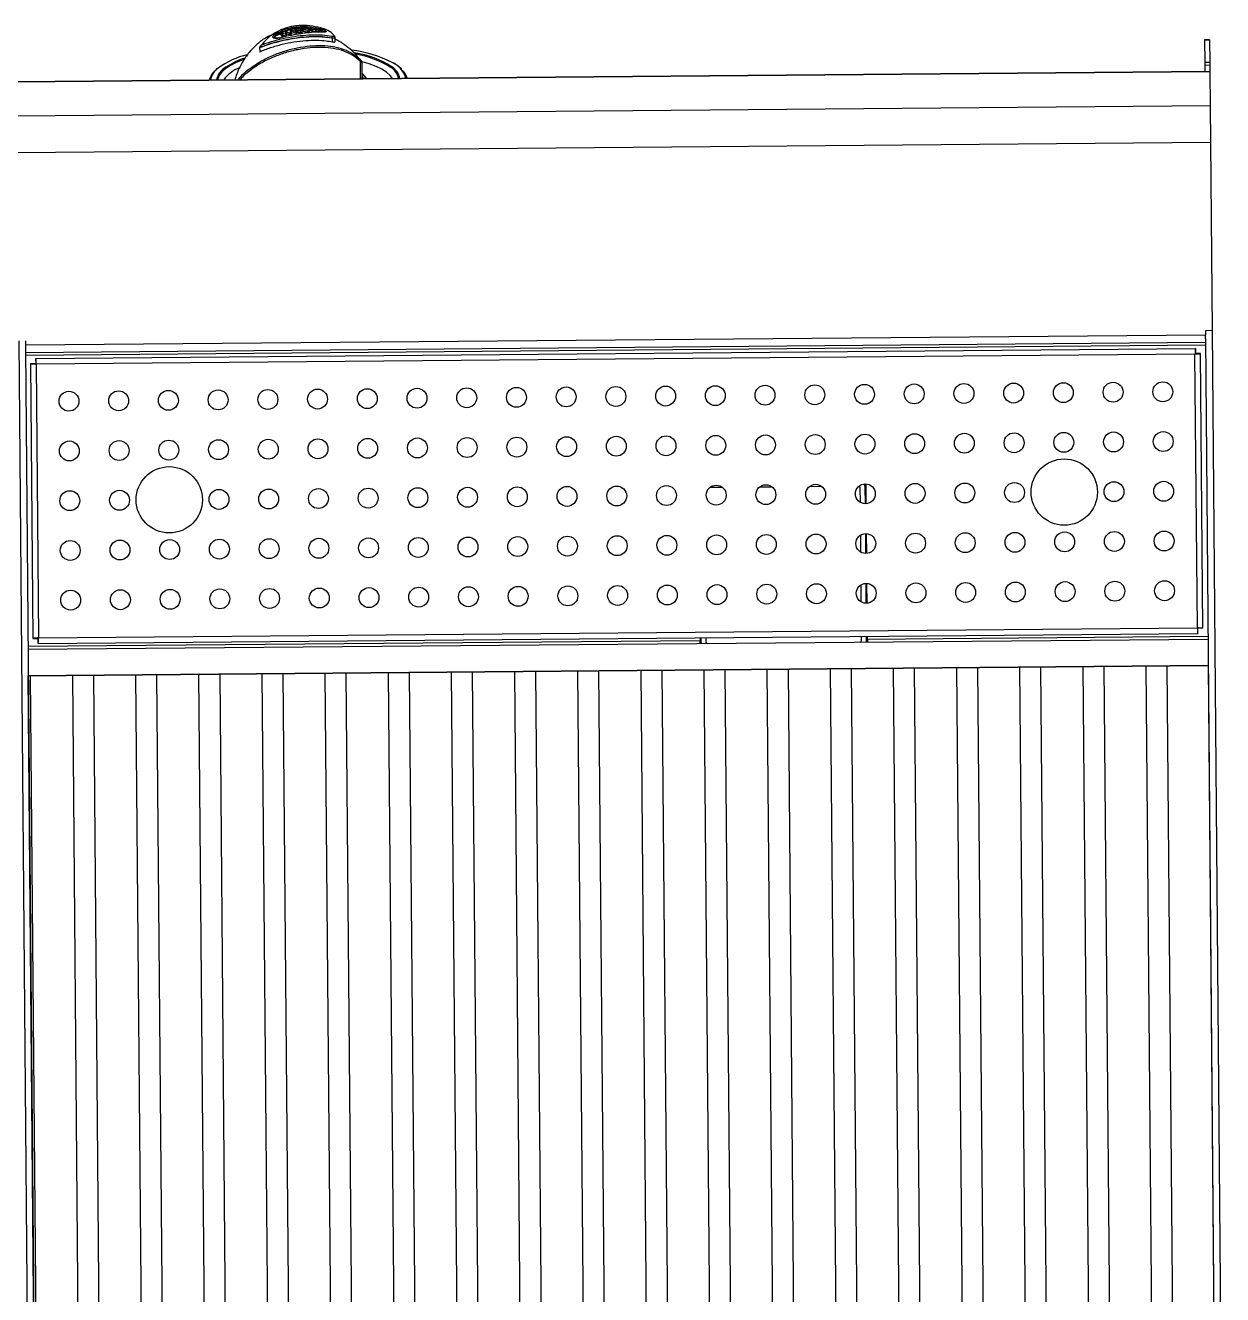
# Model space of a CAD drawing. Extents: x 306 to 2240, y 18 to 779.
# Drawn here: x 685.3899 to 685.7511, y 331.0807 to 331.4635 of the extents above; entities that cross this region are included whole.
import ezdxf

# ---------------------------------------------------------------- set-up
doc = ezdxf.new("R2010")
doc.units = 0
doc.header["$MEASUREMENT"] = 0
doc.layers.add('9-LAYOUT', color=8, linetype='Continuous')

# ---------------------------------------------------------------- blocks, each defined once
blk = doc.blocks.new('chapa')
at = {"layer": '9-LAYOUT'}
h = blk.add_hatch(dxfattribs=at)
h.set_pattern_fill('ANSI32', color=256, scale=2, angle=45)
h.set_pattern_definition([(90, (0, 0), (-19.05, 4e-15), []), (90, (6.35, 6.35), (-19.05, 4e-15), [])])
h.paths.add_polyline_path([(-358, -64.4), (-2, -64.4), (-2, -566.4), (-358, -566.4)])
for p, q in [((-360, -667.4), (-360, -349.59)), ((-358, -665.03), (-358, -349.59)), ((-2, -665.03), (-2, -349.59)), ((0, -667.4), (0, -349.59)), ((-358, -566.4), (-2, -566.4)), ((-2, -574.4), (-358, -574.4)), ((-358, -575.19), (-255.25, -575.19)), ((-356.5, -577.66), (-355, -577.66)), ((-356.5, -577.66), (-356.5, -660.52)), ((-5.07, -576.09), (-354.93, -576.09)), ((-354.93, -576.09), (-354.93, -577.59)), ((-5.2, -577.79), (-354.8, -577.79)), ((-354.8, -577.79), (-354.8, -660.39)), ((-255.25, -575.19), (-255.25, -574.4)), ((-255.25, -575.19), (-255.25, -576.09)), ((-255, -574.89), (-255, -576.09)), ((-253.5, -574.89), (-253.5, -576.09)), ((-206.5, -576.09), (-206.5, -574.89)), ((-205, -576.09), (-205, -574.89)), ((-204.75, -574.4), (-204.75, -575.19)), ((-204.75, -575.19), (-2, -575.19)), ((-204.75, -576.09), (-204.75, -575.19)), ((-5.2, -660.39), (-5.2, -577.79)), ((-5.07, -576.09), (-5.07, -577.59)), ((-3.5, -577.66), (-5, -577.66)), ((-3.5, -660.52), (-3.5, -577.66)), ((-255.25, -586.1), (-255.25, -592.08)), ((-255, -586.09), (-255, -592.09)), ((-253.5, -586.5), (-253.5, -591.69)), ((-255.25, -601.1), (-255.25, -607.08)), ((-255, -601.09), (-255, -607.09)), ((-253.5, -601.5), (-253.5, -606.69)), ((-255.25, -616.1), (-255.25, -622.08)), ((-255, -616.09), (-255, -620.89)), ((-253.5, -616.5), (-253.5, -620.89)), ((-241.93, -621.39), (-238.07, -621.39)), ((-226.93, -621.39), (-223.07, -621.39)), ((-211.93, -621.39), (-208.07, -621.39)), ((-356.5, -660.52), (-355, -660.52)), ((-354.93, -662.09), (-354.93, -660.59)), ((-5.07, -662.09), (-354.93, -662.09)), ((-354.8, -660.39), (-5.2, -660.39)), ((-5.07, -662.09), (-5.07, -660.59)), ((-3.5, -660.52), (-5, -660.52)), ((-358, -662.99), (-2, -662.99)), ((-358, -663.79), (-2, -663.79)), ((-358, -665.03), (-358, -666.09)), ((-2, -666.09), (-2, -665.03)), ((-360, -724.15), (-360, -667.39)), ((-360, -667.39), (-358, -667.39)), ((-358, -666.09), (-2, -666.09)), ((-358, -667.39), (-358, -666.09)), ((-2, -667.39), (-2, -666.09)), ((-360, -724.15), (0, -724.15)), ((-360, -735.15), (-360, -724.15)), ((-360, -735.15), (0, -735.15)), ((-360, -745.4), (-360, -735.15)), ((-360, -745.4), (0, -745.4)), ((-360, -745.55), (-360, -745.4)), ((-360, -745.55), (0, -745.55)), ((-360, -747.41), (-360, -745.55)), ((-358.5, -747.41), (-358.5, -745.55)), ((-105.54, -745.55), (-105.43, -745.78)), ((-104.32, -745.55), (-104.32, -750.5)), ((-103.73, -750.83), (-103.73, -745.55)), ((-360, -747.41), (-358.5, -747.41)), ((-360, -748.29), (-360, -747.41)), ((-360, -748.29), (-358.5, -748.29)), ((-360, -755), (-360, -748.29)), ((-358.5, -748.29), (-358.5, -747.41)), ((-358.5, -755), (-358.5, -748.29)), ((-60.51, -749), (-60.17, -748.72)), ((-103.99, -751.08), (-103.62, -751.51)), ((-73.44, -755.21), (-73.44, -753.98)), ((-360, -755), (-358.5, -755)), ((-360, -755.08), (-360, -755)), ((-360, -755.08), (-358.5, -755.08)), ((-358.5, -755.08), (-358.5, -755)), ((-96.21, -756.85), (-96.21, -758.14)), ((-95.36, -757.91), (-95.36, -756.76)), ((-73.74, -755.73), (-73.72, -755.71)), ((-73.72, -755.71), (-73.64, -755.61)), ((-91.56, -760.26), (-91.23, -760.32)), ((-91.56, -760.26), (-91.56, -760.4)), ((-91.56, -760.4), (-90.91, -760.51)), ((-91.44, -760.2), (-91.44, -759.71)), ((-90.3, -760.88), (-91.44, -760.2)), ((-91.44, -760.2), (-91.26, -760.22)), ((-90.45, -760.24), (-91.26, -759.73)), ((-91.26, -760.22), (-91.26, -759.73)), ((-91.26, -760.22), (-90.45, -760.72)), ((-90.38, -759.82), (-90.45, -760.24)), ((-90.45, -760.72), (-90.45, -760.24)), ((-90.45, -760.72), (-90.38, -760.3)), ((-90.34, -759.82), (-90.38, -759.82)), ((-90.38, -760.3), (-90.38, -759.82)), ((-90.38, -760.3), (-90.34, -760.31)), ((-89.46, -760.18), (-90.34, -759.82)), ((-90.34, -760.31), (-90.34, -759.82)), ((-90.34, -760.31), (-89.01, -760.84)), ((-90.28, -760.88), (-90.3, -760.88)), ((-90.2, -760.43), (-90.28, -760.88)), ((-90.24, -760.63), (-89.26, -760.79)), ((-90.22, -760.51), (-89.76, -760.6)), ((-88.69, -761.01), (-90.2, -760.43)), ((-89.29, -759.88), (-89.46, -759.88)), ((-89.46, -760.36), (-89.46, -759.88)), ((-89.01, -760.84), (-89.46, -760.36)), ((-89.46, -760.36), (-89.29, -760.36)), ((-88.67, -760.53), (-89.29, -759.88)), ((-89.29, -760.36), (-89.29, -759.88)), ((-89.29, -760.36), (-88.67, -761.01)), ((-88.67, -761.01), (-88.69, -761.01)), ((-88.67, -761.01), (-88.67, -760.53)), ((-88.67, -760.78), (-88.47, -760.79)), ((-88.66, -760.09), (-88.66, -760.57)), ((-88.38, -760.71), (-88.38, -760.5)), ((-88, -760.34), (-88, -759.86)), ((-87.17, -760.97), (-87.17, -760.49)), ((-86.53, -760.64), (-86.53, -760.17)), ((-86.51, -760.4), (-86.51, -759.93)), ((-86.3, -760.43), (-86.51, -760.4)), ((-86.43, -760.79), (-86.43, -760.42)), ((-85.85, -760.3), (-85.95, -760.35)), ((-85.95, -760.82), (-85.95, -760.35)), ((-85.95, -760.82), (-85.85, -760.77)), ((-85.85, -760.16), (-85.85, -759.69)), ((-85.85, -760.77), (-85.85, -760.3)), ((-84.81, -760.28), (-85.01, -760.32)), ((-85.01, -760.79), (-85.01, -760.32)), ((-84.9, -760.17), (-84.9, -759.7)), ((-84.41, -759.48), (-84.59, -759.52)), ((-84.59, -759.99), (-84.59, -759.52)), ((-84.59, -759.99), (-84.41, -759.95)), ((-82.83, -760.46), (-84.59, -759.99)), ((-83.84, -759.65), (-84.41, -759.48)), ((-84.41, -759.95), (-84.41, -759.48)), ((-84.41, -759.95), (-83.84, -760.12)), ((-84.35, -760.37), (-84.35, -760.05)), ((-84.24, -760.53), (-84.24, -760.06)), ((-82.97, -759.45), (-83.84, -759.65)), ((-83.84, -760.12), (-83.84, -759.65)), ((-83.84, -760.12), (-82.97, -759.93)), ((-82.97, -760.02), (-83.66, -760.17)), ((-83.66, -760.17), (-82.98, -760.34)), ((-82.98, -760.34), (-82.97, -760.02)), ((-82.98, -760.34), (-82.98, -760.02)), ((-82.95, -759.16), (-82.97, -759.45)), ((-82.97, -759.93), (-82.97, -759.45)), ((-82.97, -759.93), (-82.95, -759.63)), ((-82.77, -759.11), (-82.95, -759.16)), ((-82.95, -759.63), (-82.95, -759.16)), ((-82.95, -759.63), (-82.77, -759.58)), ((-82.8, -760.46), (-82.83, -760.46)), ((-82.77, -759.58), (-82.8, -760.46)), ((-82.77, -759.58), (-82.77, -759.11)), ((-82.34, -758.99), (-82.52, -759.04)), ((-82.52, -759.51), (-82.52, -759.04)), ((-82.52, -759.51), (-82.34, -759.46)), ((-81.39, -760.09), (-82.52, -759.51)), ((-81.53, -759.42), (-82.34, -758.99)), ((-82.34, -759.46), (-82.34, -758.99)), ((-82.34, -759.46), (-81.53, -759.9)), ((-81.46, -758.72), (-81.53, -759.42)), ((-81.53, -759.9), (-81.46, -759.2)), ((-81.53, -759.9), (-81.53, -759.42)), ((-81.43, -758.71), (-81.46, -758.72)), ((-81.46, -759.2), (-81.46, -758.72)), ((-81.46, -759.2), (-81.43, -759.18)), ((-80.54, -758.87), (-81.43, -758.71)), ((-81.43, -759.18), (-81.43, -758.71)), ((-81.43, -759.18), (-80.1, -759.43)), ((-81.36, -760.09), (-81.39, -760.09)), ((-81.29, -759.32), (-81.36, -760.09)), ((-79.77, -759.57), (-81.29, -759.32)), ((-80.37, -758.33), (-80.54, -758.4)), ((-80.54, -758.88), (-80.54, -758.4)), ((-80.54, -758.88), (-80.37, -758.81)), ((-80.1, -759.43), (-80.54, -758.88)), ((-79.75, -759.08), (-80.37, -758.33)), ((-80.37, -758.81), (-80.37, -758.33)), ((-80.37, -758.81), (-79.75, -759.56)), ((-79.75, -759.56), (-79.77, -759.57)), ((-79.75, -759.35), (-78.28, -758.62)), ((-79.75, -759.56), (-79.75, -759.08)), ((-78.28, -758.62), (-78.28, -758.77))]:
    blk.add_line(p, q, dxfattribs=at)
blk.add_lwpolyline([(-358, -64.4), (-2, -64.4), (-2, -566.4), (-358, -566.4)], close=True, dxfattribs=at)
at = {"layer": '9-LAYOUT', "flags": 128}
for points in [[(-254.94, -574.4), (-254.96, -574.5), (-255, -574.89)], [(-205, -574.89), (-205.04, -574.5), (-205.06, -574.4)], [(-113.48, -745.55), (-112.77, -746.49), (-111.67, -747.47), (-110.24, -748.39), (-108.5, -749.25), (-106.48, -750.04), (-104.36, -750.7)], [(-104.83, -745.55), (-104.63, -745.93), (-104.32, -746.35)], [(-68.65, -751.67), (-68.42, -751.59), (-66.37, -750.78), (-64.6, -749.9), (-63.14, -748.96), (-62, -747.96), (-61.2, -746.93), (-60.75, -745.87), (-60.68, -745.55)]]:
    blk.add_lwpolyline(points, dxfattribs=at)
at = {"layer": '9-LAYOUT'}
for centre, radius in [((-345, -589.09), 3), ((-330, -589.09), 3), ((-315, -589.09), 3), ((-300, -589.09), 3), ((-285, -589.09), 3), ((-270, -589.09), 3), ((-255, -589.09), 3), ((-240, -589.09), 3), ((-225, -589.09), 3), ((-210, -589.09), 3), ((-195, -589.09), 3), ((-180, -589.09), 3), ((-165, -589.09), 3), ((-150, -589.09), 3), ((-135, -589.09), 3), ((-120, -589.09), 3), ((-105, -589.09), 3), ((-90, -589.09), 3), ((-75, -589.09), 3), ((-60, -589.09), 3), ((-45, -589.09), 3), ((-30, -589.09), 3), ((-15, -589.09), 3), ((-345, -604.09), 3), ((-330, -604.09), 3), ((-315, -604.09), 3), ((-300, -604.09), 3), ((-285, -604.09), 3), ((-270, -604.09), 3), ((-255, -604.09), 3), ((-240, -604.09), 3), ((-225, -604.09), 3), ((-210, -604.09), 3), ((-195, -604.09), 3), ((-180, -604.09), 3), ((-165, -604.09), 3), ((-150, -604.09), 3), ((-135, -604.09), 3), ((-120, -604.09), 3), ((-105, -604.09), 3), ((-90, -604.09), 3), ((-75, -604.09), 3), ((-60, -604.09), 3), ((-45, -604.09), 3), ((-30, -604.09), 3), ((-15, -604.09), 3), ((-315, -619.09), 10), ((-45, -619.09), 10), ((-345, -619.09), 3), ((-330, -619.09), 3), ((-300, -619.09), 3), ((-285, -619.09), 3), ((-270, -619.09), 3), ((-255, -619.09), 3), ((-240, -619.09), 3), ((-225, -619.09), 3), ((-210, -619.09), 3), ((-195, -619.09), 3), ((-180, -619.09), 3), ((-165, -619.09), 3), ((-150, -619.09), 3), ((-135, -619.09), 3), ((-120, -619.09), 3), ((-105, -619.09), 3), ((-90, -619.09), 3), ((-75, -619.09), 3), ((-60, -619.09), 3), ((-30, -619.09), 3), ((-15, -619.09), 3), ((-345, -634.09), 3), ((-330, -634.09), 3), ((-315, -634.09), 3), ((-300, -634.09), 3), ((-285, -634.09), 3), ((-270, -634.09), 3), ((-255, -634.09), 3), ((-240, -634.09), 3), ((-225, -634.09), 3), ((-210, -634.09), 3), ((-195, -634.09), 3), ((-180, -634.09), 3), ((-165, -634.09), 3), ((-150, -634.09), 3), ((-135, -634.09), 3), ((-120, -634.09), 3), ((-105, -634.09), 3), ((-90, -634.09), 3), ((-75, -634.09), 3), ((-60, -634.09), 3), ((-45, -634.09), 3), ((-30, -634.09), 3), ((-15, -634.09), 3), ((-345, -649.09), 3), ((-330, -649.09), 3), ((-315, -649.09), 3), ((-300, -649.09), 3), ((-285, -649.09), 3), ((-270, -649.09), 3), ((-255, -649.09), 3), ((-240, -649.09), 3), ((-225, -649.09), 3), ((-210, -649.09), 3), ((-195, -649.09), 3), ((-180, -649.09), 3), ((-165, -649.09), 3), ((-150, -649.09), 3), ((-135, -649.09), 3), ((-120, -649.09), 3), ((-105, -649.09), 3), ((-90, -649.09), 3), ((-75, -649.09), 3), ((-60, -649.09), 3), ((-45, -649.09), 3), ((-30, -649.09), 3), ((-15, -649.09), 3)]:
    blk.add_circle(centre, radius, dxfattribs=at)
for centre, radius, start, end in [((-253, -574.89), 0.5, 95.7813, 180), ((-207, -574.89), 0.5, 0, 84.2187), ((-253, -620.89), 2, 180, 216.0004), ((-253, -620.89), 0.5, 180, 262.1507), ((-112.72, -744.1), 5.38, 195.5975, 226.3007), ((-110.6, -743.81), 7.09, 194.1586, 247.1874), ((-110.2, -744.38), 5.61, 192.019, 236.4227), ((-110.11, -744.38), 5.34, 192.656, 238.4389), ((-101.78, -743.28), 4.54, 209.9712, 235.835), ((-101.74, -743.73), 4.22, 209.0839, 232.265), ((-70.78, -739.6), 10.18, 289.7556, 324.2597), ((-66.11, -744.24), 5.94, 299.2048, 347.2635), ((-64.12, -744.47), 5.71, 304.7673, 349.0609), ((-63.62, -743.94), 5.75, 308.9541, 343.7283), ((-97.85, -725.52), 28.16, 236.7081, 261.3831), ((-97.41, -724.61), 28.83, 237.5017, 259.9132), ((-75.53, -728.25), 25.53, 283.183, 305.0363), ((-75.13, -731.14), 21.83, 286.4845, 303.0924), ((-95.93, -716.63), 37.96, 242.6758, 262.1237), ((-103.41, -751.07), 0.405, 142.5847, 208.2408), ((-95.74, -758.23), 0.444, 207.8829, 248.5974), ((-94.81, -758.12), 0.587, 158.9225, 218.4025), ((-90.65, -760.76), 0.979, 158.9696, 182.1522), ((-77.85, -758.7), 0.428, 189.566, 252.5632)]:
    blk.add_arc(centre, radius, start, end, dxfattribs=at)
for points, knots in [([(-356.5, -577.66), (-356.47, -577.68), (-356.42, -577.7), (-356.03, -577.73), (-355.47, -577.76), (-355.02, -577.78), (-354.8, -577.79)], [0, 0, 0, 0, 0.249999, 0.499997, 0.749997, 1, 1, 1, 1]), ([(-355, -577.66), (-355, -577.68), (-354.99, -577.7), (-354.94, -577.73), (-354.88, -577.76), (-354.83, -577.78), (-354.8, -577.79)], [0, 0, 0, 0, 0.249971, 0.499995, 0.74996, 1, 1, 1, 1]), ([(-354.8, -577.79), (-354.81, -577.57), (-354.83, -577.13), (-354.86, -576.56), (-354.9, -576.17), (-354.92, -576.12), (-354.93, -576.09)], [0, 0, 0, 0, 0.249997, 0.499997, 0.750001, 1, 1, 1, 1]), ([(-354.8, -577.79), (-354.81, -577.77), (-354.83, -577.72), (-354.86, -577.65), (-354.9, -577.6), (-354.92, -577.6), (-354.93, -577.59)], [0, 0, 0, 0, 0.2500036, 0.4999895, 0.7500008, 1, 1, 1, 1]), ([(-5.07, -576.09), (-5.08, -576.12), (-5.1, -576.17), (-5.14, -576.56), (-5.17, -577.13), (-5.19, -577.57), (-5.2, -577.79)], [0, 0, 0, 0, 0.249999, 0.500003, 0.750003, 1, 1, 1, 1]), ([(-5.07, -577.59), (-5.08, -577.6), (-5.1, -577.6), (-5.14, -577.65), (-5.17, -577.72), (-5.19, -577.77), (-5.2, -577.79)], [0, 0, 0, 0, 0.249999, 0.500011, 0.749996, 1, 1, 1, 1]), ([(-5.2, -577.79), (-4.98, -577.78), (-4.53, -577.76), (-3.97, -577.73), (-3.58, -577.7), (-3.53, -577.68), (-3.5, -577.66)], [0, 0, 0, 0, 0.250003, 0.500003, 0.750001, 1, 1, 1, 1]), ([(-5.2, -577.79), (-5.17, -577.78), (-5.12, -577.76), (-5.06, -577.73), (-5.01, -577.7), (-5, -577.68), (-5, -577.66)], [0, 0, 0, 0, 0.25004, 0.500005, 0.750029, 1, 1, 1, 1]), ([(-354.8, -660.39), (-355.02, -660.41), (-355.47, -660.43), (-356.03, -660.46), (-356.42, -660.49), (-356.47, -660.51), (-356.5, -660.52)], [0, 0, 0, 0, 0.250003, 0.500003, 0.750001, 1, 1, 1, 1]), ([(-354.8, -660.39), (-354.83, -660.41), (-354.88, -660.43), (-354.94, -660.46), (-354.99, -660.49), (-355, -660.51), (-355, -660.52)], [0, 0, 0, 0, 0.25004, 0.500005, 0.750029, 1, 1, 1, 1]), ([(-354.93, -662.09), (-354.92, -662.07), (-354.9, -662.02), (-354.86, -661.62), (-354.83, -661.06), (-354.81, -660.62), (-354.8, -660.39)], [0, 0, 0, 0, 0.250002, 0.500001, 0.750002, 1, 1, 1, 1]), ([(-354.93, -660.59), (-354.92, -660.59), (-354.9, -660.59), (-354.86, -660.54), (-354.83, -660.47), (-354.81, -660.42), (-354.8, -660.39)], [0, 0, 0, 0, 0.249999, 0.500011, 0.749996, 1, 1, 1, 1]), ([(-3.5, -660.52), (-3.53, -660.51), (-3.58, -660.49), (-3.97, -660.46), (-4.53, -660.43), (-4.98, -660.41), (-5.2, -660.39)], [0, 0, 0, 0, 0.249999, 0.499997, 0.749997, 1, 1, 1, 1]), ([(-5.2, -660.39), (-5.19, -660.62), (-5.17, -661.06), (-5.14, -661.62), (-5.1, -662.02), (-5.08, -662.07), (-5.07, -662.09)], [0, 0, 0, 0, 0.249998, 0.499999, 0.749998, 1, 1, 1, 1]), ([(-5.2, -660.39), (-5.19, -660.42), (-5.17, -660.47), (-5.14, -660.54), (-5.1, -660.59), (-5.08, -660.59), (-5.07, -660.59)], [0, 0, 0, 0, 0.2500036, 0.4999895, 0.7500008, 1, 1, 1, 1]), ([(-5, -660.52), (-5, -660.51), (-5.01, -660.49), (-5.06, -660.46), (-5.12, -660.43), (-5.17, -660.41), (-5.2, -660.39)], [0, 0, 0, 0, 0.249971, 0.499995, 0.74996, 1, 1, 1, 1]), ([(-66.83, -745.55), (-67.07, -745.85), (-68.1, -747.15), (-70.44, -749.02), (-73.73, -751.16), (-77.3, -752.87), (-81.02, -754.19), (-84.82, -755.13), (-88.61, -755.65), (-92.31, -755.76), (-95.76, -755.39), (-98.88, -754.54), (-101.61, -753.22), (-103.05, -751.92), (-103.76, -751.26)], [0, 0, 0, 0, 0.027639, 0.11726, 0.204978, 0.29269, 0.378659, 0.464613, 0.552639, 0.640667, 0.730527, 0.820403, 0.910203, 1, 1, 1, 1]), ([(-103.73, -750.83), (-103.02, -751.46), (-101.59, -752.73), (-98.89, -754.01), (-95.8, -754.84), (-92.38, -755.19), (-88.72, -755.08), (-84.97, -754.57), (-81.2, -753.65), (-77.51, -752.35), (-73.97, -750.68), (-70.71, -748.57), (-68.49, -746.85), (-67.56, -745.71), (-67.43, -745.55)], [0, 0, 0, 0, 0.0906427, 0.1812919, 0.2722661, 0.3632265, 0.4524411, 0.5416555, 0.6287308, 0.7158196, 0.8044932, 0.8931716, 0.9849113, 1, 1, 1, 1]), ([(-77.42, -759.11), (-76.8, -758.85), (-75.11, -758.15), (-72.7, -756.36), (-70.19, -753.85), (-68.12, -750.82), (-66.66, -748.01), (-66.05, -746.15), (-65.86, -745.55)], [0, 0, 0, 0, 0.114149, 0.310237, 0.504982, 0.704976, 0.903691, 1, 1, 1, 1]), ([(-116.32, -748.29), (-115.94, -748.63), (-115.19, -749.31), (-114.24, -749.98), (-113.64, -750.29), (-113.61, -750.31)], [0, 0, 0, 0, 0.4845726, 0.97704, 1, 1, 1, 1]), ([(-104.32, -750.5), (-104.32, -750.5), (-104.33, -750.46), (-104.23, -750.5), (-104.01, -750.63), (-103.8, -750.78), (-103.73, -750.83)], [0, 0, 0, 0, 0.053001, 0.354187, 0.786229, 1, 1, 1, 1]), ([(-104.32, -750.5), (-104.32, -750.52), (-104.32, -750.56), (-104.31, -750.64), (-104.28, -750.71), (-104.26, -750.75), (-104.23, -750.8), (-104.2, -750.84), (-104.15, -750.9), (-104.13, -750.93)], [0, 0, 0, 0, 0.062071, 0.205686, 0.320907, 0.412728, 0.521039, 0.742878, 1, 1, 1, 1]), ([(-103.76, -751.26), (-103.82, -751.21), (-103.97, -751.04), (-104.15, -750.86), (-104.23, -750.79), (-104.22, -750.81), (-104.16, -750.89), (-104.13, -750.93)], [0, 0, 0, 0, 0.16669, 0.494496, 0.712103, 0.868034, 1, 1, 1, 1]), ([(-104.13, -750.93), (-104.12, -750.94), (-104.08, -751), (-103.93, -751.19), (-103.77, -751.38), (-103.68, -751.49)], [0, 0, 0, 0, 0.107071, 0.508489, 1, 1, 1, 1]), ([(-103.62, -751.51), (-103.17, -752.05), (-102.1, -753.33), (-100.17, -755.04), (-98.13, -756.55), (-96.78, -757.28), (-96.21, -757.59)], [0, 0, 0, 0, 0.218093, 0.517542, 0.795732, 1, 1, 1, 1]), ([(-73.44, -753.98), (-74.51, -754.4), (-76.7, -755.26), (-80.21, -756.2), (-83.81, -756.89), (-87.29, -757.26), (-90.59, -757.34), (-93.26, -757.16), (-94.76, -756.88), (-95.36, -756.76)], [0, 0, 0, 0, 0.1508266, 0.3057359, 0.4566565, 0.6124033, 0.7561736, 0.9041172, 1, 1, 1, 1]), ([(-95.36, -756.76), (-95.53, -756.73), (-95.87, -756.67), (-96.17, -756.71), (-96.18, -756.81), (-96.19, -756.85)], [0, 0, 0, 0, 0.36883, 0.738621, 1, 1, 1, 1]), ([(-95.36, -757.91), (-94.4, -758.05), (-92.49, -758.33), (-89.26, -758.38), (-85.84, -758.16), (-82.33, -757.68), (-78.84, -756.94), (-75.87, -756.11), (-74.12, -755.46), (-73.44, -755.21)], [0, 0, 0, 0, 0.151644, 0.303242, 0.455225, 0.607217, 0.755847, 0.904526, 1, 1, 1, 1]), ([(-74.07, -756.06), (-74.5, -756.21), (-76, -756.75), (-78.71, -757.53), (-82.2, -758.28), (-85.72, -758.77), (-89.15, -758.98), (-92.4, -758.92), (-94.31, -758.63), (-95.27, -758.48)], [0, 0, 0, 0, 0.061495, 0.215785, 0.370019, 0.527633, 0.685237, 0.842594, 1, 1, 1, 1]), ([(-95.15, -757.88), (-94.39, -758), (-92.86, -758.23), (-90.31, -758.33), (-87.62, -758.26), (-84.81, -758), (-81.96, -757.56), (-79.11, -756.96), (-76.31, -756.2), (-74.54, -755.55), (-73.66, -755.23)], [0, 0, 0, 0, 0.125004, 0.249478, 0.374897, 0.499256, 0.624397, 0.749351, 0.874098, 1, 1, 1, 1]), ([(-91.92, -761), (-90.82, -761.25), (-88.63, -761.76), (-85.36, -761.84), (-82.25, -761.38), (-79.39, -760.39), (-76.89, -758.9), (-75.17, -757.38), (-74.31, -756.35), (-74.07, -756.06)], [0, 0, 0, 0, 0.1574063, 0.3147625, 0.4723669, 0.6299804, 0.7842155, 0.9385049, 1, 1, 1, 1]), ([(-73.44, -755.21), (-73.44, -755.27), (-73.46, -755.4), (-73.63, -755.67), (-73.84, -755.89), (-74.02, -756.02), (-74.07, -756.06), (-74.07, -756.06)], [0, 0, 0, 0, 0.156858, 0.393743, 0.827043, 0.995522, 1, 1, 1, 1]), ([(-96.2, -758.14), (-96.2, -758.19), (-96.2, -758.3), (-96.15, -758.39), (-96.12, -758.44)], [0, 0, 0, 0, 0.4223037, 1, 1, 1, 1]), ([(-96.18, -758.14), (-96.19, -758.11), (-96.21, -758.02), (-96.02, -757.93), (-95.72, -757.89), (-95.45, -757.9), (-95.36, -757.91)], [0, 0, 0, 0, 0.154001, 0.47421, 0.802757, 1, 1, 1, 1]), ([(-95.97, -757.93), (-95.94, -757.9), (-95.86, -757.83), (-95.57, -757.82), (-95.29, -757.86), (-95.15, -757.88)], [0, 0, 0, 0, 0.327043, 0.662845, 1, 1, 1, 1]), ([(-95.27, -758.48), (-95.34, -758.47), (-95.54, -758.44), (-95.78, -758.44), (-95.94, -758.5), (-95.91, -758.6), (-95.9, -758.64)], [0, 0, 0, 0, 0.17118, 0.454162, 0.726998, 1, 1, 1, 1]), ([(-95.9, -758.64), (-95.76, -758.86), (-95.33, -759.5), (-94.22, -760.08), (-93.48, -760.47)], [0, 0, 0, 0, 0.333788, 1, 1, 1, 1]), ([(-91.63, -760.79), (-91.83, -760.73), (-92.25, -760.62), (-92.82, -760.4), (-93.25, -760.18), (-93.51, -759.99), (-93.57, -759.84), (-93.44, -759.75), (-93.21, -759.73), (-93.03, -759.74), (-92.99, -759.74)], [0, 0, 0, 0, 0.143798, 0.287725, 0.426445, 0.559037, 0.689178, 0.821365, 0.958974, 1, 1, 1, 1]), ([(-93.48, -760.47), (-93.44, -760.48), (-93.3, -760.54), (-92.96, -760.67), (-92.44, -760.85), (-92.09, -760.95), (-91.92, -761)], [0, 0, 0, 0, 0.0829949, 0.3761614, 0.6883249, 1, 1, 1, 1]), ([(-93.24, -759.78), (-93.24, -759.78), (-93.25, -759.78), (-93.24, -759.78), (-93.24, -759.78)], [0, 0, 0, 0, 0.9737821, 1, 1, 1, 1]), ([(-93.24, -759.78), (-93.23, -759.78), (-93.19, -759.77), (-93.07, -759.76), (-92.94, -759.77), (-92.9, -759.77)], [0, 0, 0, 0, 0.323485, 0.773954, 1, 1, 1, 1]), ([(-92.99, -759.74), (-92.32, -759.75), (-90.94, -759.78), (-88.52, -759.61), (-85.88, -759.3), (-82.83, -758.81), (-80.65, -758.33), (-79.43, -758.06)], [0, 0, 0, 0, 0.187784, 0.38086, 0.56627, 0.757254, 1, 1, 1, 1]), ([(-92.98, -759.77), (-92.95, -759.79), (-92.86, -759.87), (-92.54, -760.03), (-92.07, -760.23), (-91.73, -760.35), (-91.56, -760.4)], [0, 0, 0, 0, 0.125261, 0.408167, 0.703356, 1, 1, 1, 1]), ([(-92.84, -759.77), (-92.76, -759.81), (-92.59, -759.91), (-92.18, -760.07), (-91.82, -760.19), (-91.61, -760.24), (-91.56, -760.26)], [0, 0, 0, 0, 0.247033, 0.567587, 0.900639, 1, 1, 1, 1]), ([(-77.98, -759.11), (-78.66, -759.5), (-80.02, -760.31), (-82.42, -761.08), (-85.03, -761.48), (-88.12, -761.51), (-90.34, -761.06), (-91.63, -760.79)], [0, 0, 0, 0, 0.1832276, 0.3716225, 0.5549204, 0.743653, 1, 1, 1, 1]), ([(-88.67, -760.89), (-88.39, -760.94), (-87.22, -761.16), (-85.16, -761.07), (-82.64, -760.71), (-80.28, -759.96), (-78.95, -759.17), (-78.28, -758.77)], [0, 0, 0, 0, 0.071759, 0.300511, 0.536066, 0.764709, 1, 1, 1, 1]), ([(-88.55, -760.71), (-88.6, -760.67), (-88.69, -760.59), (-88.63, -760.48), (-88.48, -760.39), (-88.25, -760.35), (-88.07, -760.34), (-88, -760.34)], [0, 0, 0, 0, 0.224038, 0.449968, 0.654515, 0.876355, 1, 1, 1, 1]), ([(-88, -759.86), (-88.12, -759.87), (-88.35, -759.88), (-88.56, -759.96), (-88.66, -760.03), (-88.65, -760.08), (-88.64, -760.09)], [0, 0, 0, 0, 0.311687, 0.626149, 0.906958, 1, 1, 1, 1]), ([(-87.07, -761.03), (-87.2, -761.03), (-87.46, -761.03), (-87.87, -760.97), (-88.22, -760.88), (-88.44, -760.79), (-88.52, -760.73), (-88.55, -760.71)], [0, 0, 0, 0, 0.2353876, 0.473178, 0.6810137, 0.8937317, 1, 1, 1, 1]), ([(-87.91, -760.41), (-88.01, -760.42), (-88.21, -760.43), (-88.4, -760.49), (-88.48, -760.58), (-88.45, -760.66), (-88.4, -760.7), (-88.38, -760.71)], [0, 0, 0, 0, 0.239482, 0.47987, 0.703079, 0.905136, 1, 1, 1, 1]), ([(-88.38, -760.71), (-88.33, -760.74), (-88.23, -760.81), (-87.98, -760.88), (-87.69, -760.94), (-87.41, -760.97), (-87.24, -760.97), (-87.17, -760.97)], [0, 0, 0, 0, 0.209489, 0.420042, 0.616011, 0.831389, 1, 1, 1, 1]), ([(-86.53, -760.17), (-86.59, -760.13), (-86.72, -760.05), (-87.05, -759.96), (-87.42, -759.89), (-87.75, -759.86), (-87.94, -759.86), (-88, -759.86)], [0, 0, 0, 0, 0.2209491, 0.4434457, 0.6484133, 0.8762136, 1, 1, 1, 1]), ([(-88, -760.34), (-87.88, -760.34), (-87.62, -760.34), (-87.22, -760.39), (-86.87, -760.47), (-86.65, -760.56), (-86.56, -760.62), (-86.53, -760.64)], [0, 0, 0, 0, 0.231141, 0.464412, 0.671702, 0.893162, 1, 1, 1, 1]), ([(-87.17, -760.49), (-87.27, -760.49), (-87.48, -760.49), (-87.76, -760.46), (-87.89, -760.42), (-87.93, -760.41)], [0, 0, 0, 0, 0.427863, 0.85607, 1, 1, 1, 1]), ([(-86.7, -760.65), (-86.75, -760.62), (-86.86, -760.56), (-87.11, -760.49), (-87.41, -760.43), (-87.68, -760.41), (-87.84, -760.41), (-87.91, -760.41)], [0, 0, 0, 0, 0.214892, 0.431506, 0.627816, 0.858317, 1, 1, 1, 1]), ([(-87.17, -760.97), (-87.07, -760.96), (-86.89, -760.95), (-86.69, -760.88), (-86.61, -760.8), (-86.63, -760.72), (-86.68, -760.67), (-86.7, -760.65)], [0, 0, 0, 0, 0.2260522, 0.4522453, 0.6799214, 0.8861336, 1, 1, 1, 1]), ([(-86.53, -760.64), (-86.49, -760.68), (-86.4, -760.76), (-86.44, -760.88), (-86.61, -760.97), (-86.83, -761.01), (-87, -761.02), (-87.07, -761.03)], [0, 0, 0, 0, 0.223741, 0.448003, 0.667587, 0.877268, 1, 1, 1, 1]), ([(-85.85, -759.69), (-85.97, -759.71), (-86.22, -759.75), (-86.43, -759.84), (-86.49, -759.91), (-86.51, -759.93)], [0, 0, 0, 0, 0.392495, 0.787951, 1, 1, 1, 1]), ([(-86.51, -760.4), (-86.48, -760.38), (-86.42, -760.31), (-86.22, -760.23), (-86, -760.18), (-85.87, -760.16), (-85.85, -760.16)], [0, 0, 0, 0, 0.247834, 0.592727, 0.938142, 1, 1, 1, 1]), ([(-86.5, -760.9), (-86.38, -760.91), (-86.07, -760.93), (-85.78, -760.89), (-85.6, -760.86)], [0, 0, 0, 0, 0.395358, 1, 1, 1, 1]), ([(-85.76, -760.24), (-85.83, -760.25), (-85.98, -760.27), (-86.19, -760.33), (-86.26, -760.4), (-86.3, -760.43)], [0, 0, 0, 0, 0.252135, 0.615661, 1, 1, 1, 1]), ([(-84.93, -760.85), (-85.06, -760.86), (-85.31, -760.89), (-85.68, -760.87), (-85.87, -760.83), (-85.95, -760.82)], [0, 0, 0, 0, 0.401139, 0.742766, 1, 1, 1, 1]), ([(-84.9, -759.7), (-85.02, -759.69), (-85.24, -759.66), (-85.58, -759.66), (-85.77, -759.68), (-85.85, -759.69)], [0, 0, 0, 0, 0.363412, 0.727872, 1, 1, 1, 1]), ([(-85.85, -760.16), (-85.78, -760.15), (-85.58, -760.13), (-85.25, -760.13), (-85.01, -760.16), (-84.9, -760.17)], [0, 0, 0, 0, 0.251178, 0.646295, 1, 1, 1, 1]), ([(-85.01, -760.32), (-85.08, -760.33), (-85.25, -760.34), (-85.55, -760.34), (-85.75, -760.31), (-85.85, -760.3)], [0, 0, 0, 0, 0.252212, 0.634402, 1, 1, 1, 1]), ([(-85.85, -760.77), (-85.75, -760.78), (-85.55, -760.81), (-85.25, -760.81), (-85.08, -760.8), (-85.01, -760.79)], [0, 0, 0, 0, 0.374483, 0.750626, 1, 1, 1, 1]), ([(-84.53, -760.4), (-84.58, -760.37), (-84.68, -760.3), (-84.95, -760.24), (-85.24, -760.21), (-85.52, -760.21), (-85.69, -760.23), (-85.76, -760.24)], [0, 0, 0, 0, 0.216805, 0.43558, 0.628507, 0.841193, 1, 1, 1, 1]), ([(-85.01, -760.79), (-84.91, -760.77), (-84.71, -760.74), (-84.51, -760.65), (-84.43, -760.54), (-84.45, -760.46), (-84.51, -760.41), (-84.53, -760.4)], [0, 0, 0, 0, 0.2377424, 0.4765397, 0.6993739, 0.8988754, 1, 1, 1, 1]), ([(-84.35, -760.37), (-84.3, -760.41), (-84.22, -760.5), (-84.27, -760.62), (-84.43, -760.73), (-84.66, -760.81), (-84.85, -760.84), (-84.93, -760.85)], [0, 0, 0, 0, 0.219807, 0.441733, 0.637668, 0.852309, 1, 1, 1, 1]), ([(-84.59, -759.79), (-84.63, -759.77), (-84.72, -759.74), (-84.84, -759.71), (-84.9, -759.7)], [0, 0, 0, 0, 0.4396188, 1, 1, 1, 1]), ([(-84.9, -760.17), (-84.84, -760.18), (-84.68, -760.22), (-84.48, -760.29), (-84.39, -760.35), (-84.35, -760.37)], [0, 0, 0, 0, 0.251687, 0.690892, 1, 1, 1, 1]), ([(-84.61, -760.77), (-84.27, -760.74), (-83.03, -760.64), (-81.46, -760.25), (-80.42, -759.7), (-80.09, -759.52)], [0, 0, 0, 0, 0.210697, 0.745209, 1, 1, 1, 1]), ([(-79.43, -758.06), (-79.3, -758.03), (-78.96, -757.96), (-78.43, -757.92), (-77.93, -757.98), (-77.59, -758.13), (-77.44, -758.36), (-77.49, -758.64), (-77.69, -758.9), (-77.9, -759.05), (-77.98, -759.11)], [0, 0, 0, 0, 0.089595, 0.234175, 0.375025, 0.511526, 0.645261, 0.779069, 0.915619, 1, 1, 1, 1]), ([(-79.42, -758.11), (-79.34, -758.09), (-79.05, -758.01), (-78.59, -757.97), (-78.17, -758), (-77.91, -758.1), (-77.85, -758.17), (-77.85, -758.18), (-77.86, -758.19)], [0, 0, 0, 0, 0.0993798, 0.328799, 0.5160984, 0.6835592, 0.8592621, 1, 1, 1, 1]), ([(-78.28, -758.62), (-78.17, -758.54), (-77.96, -758.37), (-77.84, -758.18), (-77.86, -758.09), (-77.87, -758.07)], [0, 0, 0, 0, 0.444424, 0.889238, 1, 1, 1, 1]), ([(-78.28, -758.77), (-78.21, -758.72), (-78.04, -758.58), (-77.88, -758.37), (-77.87, -758.24), (-77.87, -758.18)], [0, 0, 0, 0, 0.264958, 0.692659, 1, 1, 1, 1])]:
    blk.add_open_spline(points, degree=3, knots=knots, dxfattribs=at)
blk = doc.blocks.new('CHP')
at = {"layer": '9-LAYOUT'}
blk.add_line((0, -667.5), (0, -349.69), dxfattribs=at)

msp = doc.modelspace()

# ---------------------------------------------------------------- block references
at = {"layer": '9-LAYOUT', "xscale": 0.001, "yscale": 0.001, "zscale": 0.001, "rotation": 180.4935123276697}
for name, p in [('CHP', (685.39365, 330.70083)), ('chapa', (685.39364, 330.70094))]:
    msp.add_blockref(name, p, dxfattribs=at)

doc.saveas('drawing.dxf')
